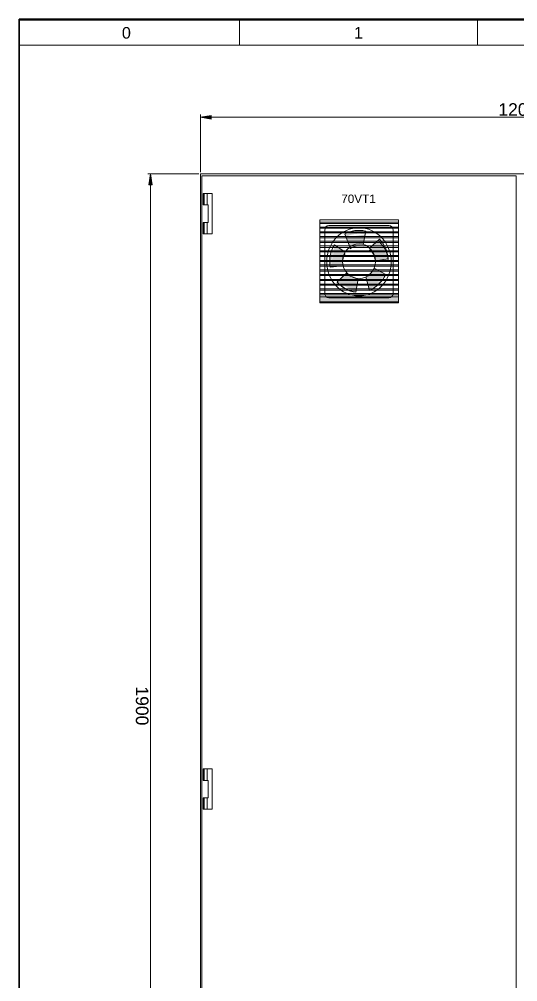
# Model space of a CAD drawing. Header units: millimetres. Extents: x 1004 to 59588, y 686 to 38112.
# Drawn here: x 25449 to 26300, y 7141 to 8784 of the extents above; entities that cross this region are included whole.
import ezdxf

# ---------------------------------------------------------------- set-up
doc = ezdxf.new("R2010")
doc.units = ezdxf.units.MM
doc.layers.add('PDF10_Geometry', color=7, linetype='Continuous')
doc.layers.add('PDF10_Text', color=7, linetype='Continuous')
doc.styles.add('PDF Arial', font='arial.ttf')

msp = doc.modelspace()

# ---------------------------------------------------------------- hatches: boundary and pattern name
at = {"layer": 'PDF10_Geometry', "transparency": 33554559}
for points in [[(25776.64, 8620.31), (25776.64, 8613.84), (25758.4, 8617.37), (25758.4, 8617.37)], [(25670.16, 8501.49), (25676.05, 8501.49), (25673.11, 8520.31), (25673.11, 8520.31)], [(26057.22, 8372.08), (26047.22, 8393.84), (26064.28, 8409.14), (26078.99, 8375.61)], [(25991.93, 8336.2), (26008.4, 8351.49), (26027.81, 8341.49), (26023.69, 8318.55)], [(25962.52, 8310.31), (25962.52, 8302.08), (26096.64, 8302.08), (26096.64, 8310.31)]]:
    msp.add_hatch(color=256, dxfattribs=at).paths.add_polyline_path(points)
h = msp.add_hatch(color=256, dxfattribs=at)
h.paths.add_polyline_path([(26040.75, 8416.78, 0.1860942), (26004.87, 8412.08)], flags=0)
h.paths.add_polyline_path([(26013.69, 8395.61), (26004.87, 8417.37), (26040.75, 8422.67), (26036.64, 8399.73)], flags=0)
h = msp.add_hatch(color=256, dxfattribs=at)
h.paths.add_polyline_path([(25987.22, 8395.02, 0.1911034), (25980.16, 8358.55)], flags=0)
h.paths.add_polyline_path([(25987.22, 8399.14), (26005.46, 8386.78), (26001.34, 8370.9), (26002.52, 8363.25), (25980.16, 8360.9)], flags=0)
h = msp.add_hatch(color=256, dxfattribs=at)
h.paths.add_polyline_path([(26040.75, 8344.43, 0.18), (26055.46, 8359.14)], flags=0)
h.paths.add_polyline_path([(26047.22, 8321.49, 0.183724), (26074.87, 8346.78)], flags=0)
h.paths.add_polyline_path([(26047.22, 8321.49), (26040.75, 8344.43), (26055.46, 8359.73), (26074.87, 8348.55)], flags=0)

# ---------------------------------------------------------------- linework, layer by layer
at = {"layer": 'PDF10_Geometry', "lineweight": 25}
for points in [[(29463.69, 8784.43), (25448.99, 8784.43), (25448.99, 5868.55), (29463.69, 5868.55)], [(25448.99, 5868.55), (25448.99, 8784.43)], [(29463.69, 8783.25), (25448.99, 8783.25)]]:
    msp.add_lwpolyline(points, close=True, dxfattribs=at)
at = {"layer": 'PDF10_Geometry', "lineweight": 13}
for points in [[(25825.46, 8783.25), (25825.46, 8740.31)], [(26231.93, 8783.25), (26231.93, 8740.31)], [(25448.99, 8740.31), (29463.69, 8740.31)]]:
    msp.add_lwpolyline(points, dxfattribs=at)
at = {"layer": 'PDF10_Geometry', "lineweight": 18}
for points in [[(25758.4, 8622.08), (25758.4, 8523.25)], [(25776.64, 8617.37), (26824.87, 8617.37)], [(25668.4, 8520.31), (25755.46, 8520.31)], [(25673.11, 8501.49), (25673.11, 6724.43)]]:
    msp.add_lwpolyline(points, dxfattribs=at)
for points in [[(25776.64, 8620.31), (25776.64, 8613.84), (25758.4, 8617.37)], [(25670.16, 8501.49), (25676.05, 8501.49), (25673.11, 8520.31)]]:
    msp.add_lwpolyline(points, close=True, dxfattribs=at)
at = {"layer": 'PDF10_Geometry', "lineweight": 0}
for points in [[(26842.52, 6705.61), (25758.4, 6705.61), (25758.4, 8520.31), (26842.52, 8520.31)], [(25760.75, 6709.73), (26297.81, 6709.73), (26297.81, 8517.37), (25760.75, 8517.37)], [(25771.93, 8417.96), (25763.11, 8417.96), (25763.11, 8437.37), (25771.93, 8437.37), (25771.93, 8467.37), (25763.11, 8467.37), (25763.11, 8486.78), (25771.93, 8486.78), (25778.4, 8486.78), (25778.4, 8417.96)], [(26096.63, 8300.31), (25962.52, 8300.31), (25962.52, 8442.08), (26096.63, 8442.08)], [(25962.52, 8313.84), (26096.63, 8313.84)], [(25962.52, 8310.31), (26096.63, 8310.31), (26096.63, 8302.08), (25962.52, 8302.08)], [(25771.93, 7435.61), (25778.4, 7435.61), (25778.4, 7504.43), (25771.93, 7504.43), (25763.11, 7504.43), (25763.11, 7485.02), (25771.93, 7485.02), (25771.93, 7455.02), (25763.11, 7455.02), (25763.11, 7435.61)]]:
    msp.add_lwpolyline(points, close=True, dxfattribs=at)
for points in [[(25758.4, 8520.31), (26842.52, 8520.31)], [(25758.4, 8520.31), (25758.4, 6705.61)], [(25764.87, 8486.78), (25764.87, 8467.37)], [(25770.16, 8486.78), (25770.16, 8467.37)], [(25764.87, 8437.37), (25764.87, 8417.96)], [(25770.16, 8437.37), (25770.16, 8417.96)], [(26096.63, 8437.96), (25962.52, 8437.96)], [(26096.63, 8435.61), (25962.52, 8435.61)], [(25977.81, 8432.08), (26080.16, 8432.08)], [(26080.16, 8432.08), (26080.16, 8432.08)], [(26096.63, 8429.73), (25962.52, 8429.73)], [(26096.63, 8427.96), (25962.52, 8427.96)], [(26096.63, 8421.49), (25962.52, 8421.49)], [(26096.63, 8419.73), (25962.52, 8419.73)], [(25970.75, 8424.43), (25970.75, 8316.2)], [(26004.87, 8417.37), (26013.69, 8395.61)], [(26040.75, 8422.67), (26036.64, 8399.73)], [(26087.81, 8424.43), (26087.81, 8316.2)], [(26096.63, 8413.25), (25962.52, 8413.25)], [(26096.63, 8411.49), (25962.52, 8411.49)], [(26096.63, 8405.61), (25962.52, 8405.61)], [(26096.63, 8403.25), (25962.52, 8403.25)], [(26096.63, 8397.37), (25962.52, 8397.37)], [(25987.22, 8399.14), (26005.46, 8386.78)], [(26047.22, 8393.84), (26064.28, 8409.14)], [(26096.63, 8395.02), (25962.52, 8395.02)], [(26096.63, 8389.14), (25962.52, 8389.14)], [(26096.63, 8387.37), (25962.52, 8387.37)], [(26096.63, 8380.9), (25962.52, 8380.9)], [(26096.63, 8379.14), (25962.52, 8379.14)], [(26096.63, 8372.67), (25962.52, 8372.67)], [(26096.63, 8370.9), (25962.52, 8370.9)], [(26096.63, 8365.02), (25962.52, 8365.02)], [(26057.22, 8372.08), (26078.99, 8375.61)], [(26096.63, 8362.67), (25962.52, 8362.67)], [(26096.63, 8356.78), (25962.52, 8356.78)], [(26096.63, 8354.43), (25962.52, 8354.43)], [(26096.63, 8348.55), (25962.52, 8348.55)], [(25980.16, 8360.9), (26002.52, 8363.25)], [(26096.63, 8346.78), (25962.52, 8346.78)], [(26096.63, 8340.31), (25962.52, 8340.31)], [(26096.63, 8338.55), (25962.52, 8338.55)], [(26096.63, 8332.08), (25962.52, 8332.08)], [(26096.63, 8330.31), (25962.52, 8330.31)], [(26096.63, 8324.43), (25962.52, 8324.43)], [(26096.63, 8322.08), (25962.52, 8322.08)], [(26096.63, 8316.2), (25962.52, 8316.2)], [(26096.63, 8310.31), (25962.52, 8310.31)], [(26096.63, 8302.08), (25962.52, 8302.08)], [(25977.81, 8308.55), (26080.16, 8308.55)], [(25977.81, 8308.55), (25977.81, 8308.55)], [(25764.87, 7504.43), (25764.87, 7485.02)], [(25770.16, 7504.43), (25770.16, 7485.02)], [(25764.87, 7455.02), (25764.87, 7435.61)], [(25770.16, 7455.02), (25770.16, 7435.61)]]:
    msp.add_lwpolyline(points, dxfattribs=at)
for points in [[(26027.81, 8341.49), (26023.69, 8318.55, -0.189871), (25991.93, 8336.2), (26008.4, 8351.49)], [(26055.46, 8359.73), (26074.87, 8348.55, -0.1776071), (26047.22, 8321.49), (26040.75, 8344.43)]]:
    msp.add_lwpolyline(points, format="xyb", dxfattribs=at)
for points in [[(25977.81, 8432.08), (25973.69, 8432.08), (25970.75, 8428.55), (25970.75, 8424.43)], [(26087.81, 8424.43), (26087.81, 8428.55), (26084.28, 8432.08), (26080.16, 8432.08)], [(26028.99, 8428.55), (25998.99, 8428.55), (25974.28, 8402.67), (25974.28, 8370.31)], [(26040.75, 8422.67), (26028.4, 8425.61), (26015.46, 8423.84), (26004.87, 8417.37)], [(26084.28, 8370.31), (26084.28, 8402.67), (26059.58, 8428.55), (26028.99, 8428.55)], [(25987.22, 8399.14), (25980.16, 8387.96), (25977.81, 8374.43), (25980.16, 8360.9)], [(26029.58, 8400.9), (26014.28, 8400.9), (26001.34, 8387.37), (26001.34, 8370.9)], [(26036.64, 8396.78), (26028.99, 8398.55), (26020.16, 8397.37), (26013.69, 8392.67)], [(26057.22, 8370.9), (26057.22, 8387.37), (26044.87, 8400.9), (26029.58, 8400.9)], [(26078.99, 8375.61), (26078.4, 8388.55), (26072.52, 8400.31), (26064.28, 8409.14)], [(26078.99, 8372.67), (26078.4, 8385.02), (26072.52, 8396.2), (26064.28, 8404.43)], [(26005.46, 8383.84), (26003.11, 8379.73), (26001.34, 8374.43), (26001.34, 8369.73)], [(26057.22, 8370.31), (26057.22, 8378.55), (26053.69, 8385.61), (26047.22, 8390.9)], [(25974.28, 8370.31), (25974.28, 8337.96), (25998.99, 8312.08), (26028.99, 8312.08)], [(26001.34, 8370.9), (26001.34, 8355.02), (26014.28, 8341.49), (26029.58, 8341.49)], [(26001.34, 8369.73), (26001.34, 8366.78), (26001.93, 8364.43), (26002.52, 8362.08)], [(26028.99, 8312.08), (26059.58, 8312.08), (26084.28, 8337.96), (26084.28, 8370.31)], [(26029.58, 8341.49), (26044.87, 8341.49), (26057.22, 8355.02), (26057.22, 8370.9)], [(26008.4, 8350.9), (26013.69, 8345.61), (26020.75, 8342.08), (26027.81, 8341.49)], [(25991.93, 8335.61), (26000.16, 8326.2), (26011.34, 8319.73), (26023.69, 8318.55)], [(25970.75, 8316.2), (25970.75, 8312.08), (25973.69, 8308.55), (25977.81, 8308.55)], [(26080.16, 8308.55), (26084.28, 8308.55), (26087.81, 8312.08), (26087.81, 8316.2)]]:
    msp.add_open_spline(points, degree=3, dxfattribs=at)

# ---------------------------------------------------------------- texts
at = {"layer": 'PDF10_Text', "attachment_point": 7, "style": 'PDF Arial'}
for s, insert, char_height in [('0', (25624.28, 8751.07), 19.79), ('1', (26020.75, 8751.49), 19.79), ('1200', (26267.23, 8619.27), 21.475), ('70VT1', (25998.99, 8470.6), 14.316)]:
    msp.add_mtext(s, dxfattribs=dict(at, insert=insert, char_height=char_height))
at = {"layer": 'PDF10_Text', "insert": (25647.91, 7645.52), "char_height": 21.475, "attachment_point": 7, "rotation": 270, "style": 'PDF Arial'}
msp.add_mtext('1900', dxfattribs=at)

doc.saveas('drawing.dxf')
